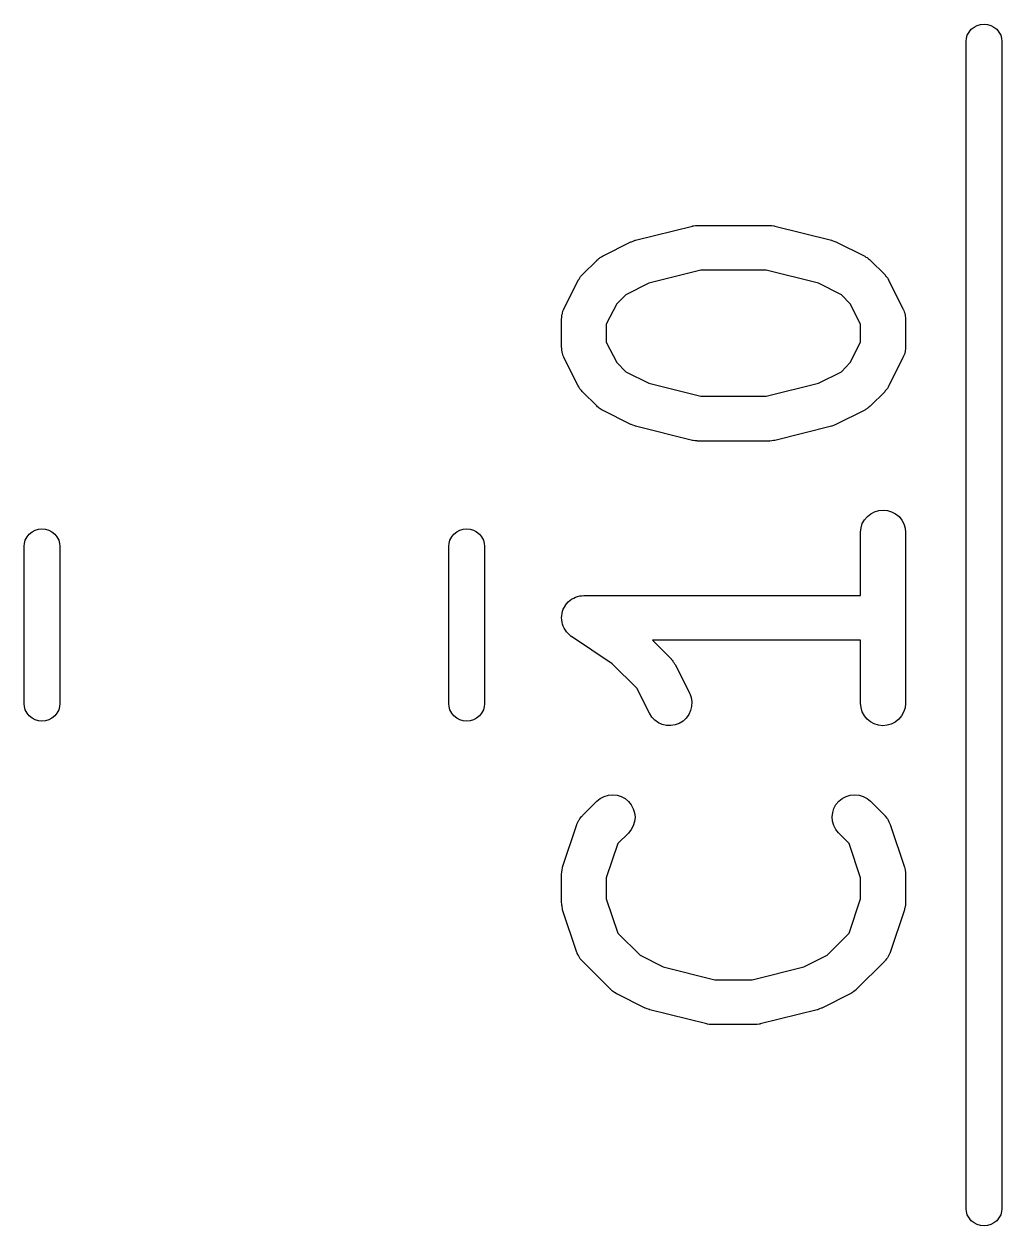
# Model space of a CAD drawing. Extents: x 50 to 150, y -150 to -50.
# Drawn here: x 121.23 to 124.5, y -68.51 to -64.49 of the extents above; entities that cross this region are included whole.
import ezdxf

# ---------------------------------------------------------------- set-up
doc = ezdxf.new("R2010")
doc.units = 0
doc.layers.add('BLACK', color=7, linetype='CONTINUOUS')

msp = doc.modelspace()

# ---------------------------------------------------------------- linework, layer by layer
at = {"layer": 'BLACK', "linetype": 'CONTINUOUS'}
for p, q in [((124.428, -64.4909), (124.44, -64.4897)), ((124.44, -64.4897), (124.452, -64.4909)), ((124.381, -64.5382), (124.384, -64.5269)), ((124.384, -64.5269), (124.39, -64.5165)), ((124.39, -64.5165), (124.397, -64.5074)), ((124.397, -64.5074), (124.407, -64.4999)), ((124.407, -64.4999), (124.417, -64.4943)), ((124.417, -64.4943), (124.428, -64.4909)), ((124.452, -64.4909), (124.463, -64.4943)), ((124.463, -64.4943), (124.473, -64.4999)), ((124.473, -64.4999), (124.483, -64.5074)), ((124.483, -64.5074), (124.49, -64.5165)), ((124.49, -64.5165), (124.496, -64.5269)), ((124.496, -64.5269), (124.499, -64.5382)), ((124.38, -64.5471), (124.381, -64.5382)), ((124.38, -66.4971), (124.38, -64.5471)), ((124.499, -64.5382), (124.5, -64.5471)), ((124.5, -64.5471), (124.5, -68.4529)), ((123.275, -65.213), (123.465, -65.1653)), ((123.465, -65.1653), (123.466, -65.1651)), ((123.466, -65.1651), (123.467, -65.1649)), ((123.467, -65.1649), (123.469, -65.1645)), ((123.469, -65.1645), (123.475, -65.1639)), ((123.475, -65.1639), (123.481, -65.1631)), ((123.481, -65.1631), (123.482, -65.1632)), ((123.482, -65.1632), (123.483, -65.1631)), ((123.483, -65.1631), (123.721, -65.1631)), ((123.721, -65.1631), (123.722, -65.1631)), ((123.722, -65.1631), (123.724, -65.1633)), ((123.724, -65.1633), (123.725, -65.1632)), ((123.725, -65.1632), (123.731, -65.1641)), ((123.731, -65.1641), (123.737, -65.1647)), ((123.737, -65.1647), (123.738, -65.1651)), ((123.738, -65.1651), (123.74, -65.1653)), ((123.74, -65.1653), (123.93, -65.213)), ((123.267, -65.2155), (123.274, -65.2131)), ((123.274, -65.2131), (123.275, -65.213)), ((123.274, -65.2131), (123.274, -65.2131)), ((123.93, -65.213), (123.931, -65.2132)), ((123.931, -65.2132), (123.931, -65.2133)), ((123.931, -65.2133), (123.932, -65.2134)), ((123.932, -65.2134), (123.938, -65.2159)), ((123.164, -65.2663), (123.259, -65.2186)), ((123.259, -65.2186), (123.26, -65.2182)), ((123.26, -65.2182), (123.261, -65.218)), ((123.261, -65.2179), (123.267, -65.2155)), ((123.261, -65.218), (123.261, -65.2179)), ((123.938, -65.2159), (123.945, -65.2183)), ((123.945, -65.2183), (123.945, -65.2185)), ((123.945, -65.2185), (123.945, -65.2186)), ((123.945, -65.2186), (124.041, -65.2663)), ((123.097, -65.3279), (123.145, -65.2803)), ((123.145, -65.2796), (123.149, -65.2769)), ((123.145, -65.2803), (123.145, -65.2796)), ((123.149, -65.2769), (123.152, -65.274)), ((123.152, -65.274), (123.154, -65.2724)), ((123.154, -65.2724), (123.157, -65.2704)), ((123.157, -65.2704), (123.161, -65.2685)), ((123.161, -65.2685), (123.164, -65.2663)), ((124.041, -65.2663), (124.042, -65.2667)), ((124.042, -65.2667), (124.045, -65.269)), ((124.045, -65.269), (124.049, -65.271)), ((124.049, -65.271), (124.051, -65.273)), ((124.051, -65.273), (124.054, -65.2747)), ((124.054, -65.2747), (124.057, -65.2776)), ((124.057, -65.2776), (124.06, -65.2803)), ((124.06, -65.2803), (124.108, -65.3279)), ((123.09, -65.3368), (123.091, -65.3342)), ((123.091, -65.3342), (123.094, -65.3312)), ((123.094, -65.3312), (123.097, -65.3279)), ((123.493, -65.3131), (123.319, -65.3565)), ((123.712, -65.3131), (123.493, -65.3131)), ((123.886, -65.3565), (123.712, -65.3131)), ((124.108, -65.3279), (124.109, -65.3287)), ((124.109, -65.3287), (124.111, -65.332)), ((124.111, -65.332), (124.114, -65.335)), ((123.035, -65.4426), (123.083, -65.3474)), ((123.083, -65.3465), (123.086, -65.3429)), ((123.083, -65.3474), (123.083, -65.3465)), ((123.086, -65.3429), (123.088, -65.3392)), ((123.088, -65.3392), (123.09, -65.3368)), ((123.319, -65.3565), (123.242, -65.395)), ((123.963, -65.395), (123.886, -65.3565)), ((124.114, -65.335), (124.116, -65.3377)), ((124.116, -65.3377), (124.118, -65.3401)), ((124.118, -65.3401), (124.12, -65.3438)), ((124.12, -65.3438), (124.122, -65.3474)), ((124.122, -65.3474), (124.169, -65.4426)), ((123.242, -65.395), (123.212, -65.4254)), ((123.993, -65.4254), (123.963, -65.395)), ((123.03, -65.4563), (123.032, -65.4515)), ((123.032, -65.4515), (123.033, -65.4466)), ((123.033, -65.4466), (123.035, -65.4447)), ((123.035, -65.4447), (123.035, -65.4426)), ((123.212, -65.4254), (123.177, -65.4939)), ((124.027, -65.4939), (123.993, -65.4254)), ((124.169, -65.4426), (124.17, -65.4436)), ((124.17, -65.4436), (124.171, -65.4457)), ((124.171, -65.4457), (124.172, -65.4476)), ((124.172, -65.4476), (124.173, -65.4525)), ((124.173, -65.4525), (124.175, -65.4573)), ((123.027, -65.4751), (123.028, -65.4729)), ((123.027, -65.4762), (123.027, -65.4751)), ((123.027, -65.5714), (123.027, -65.4762)), ((123.028, -65.4657), (123.029, -65.4606)), ((123.028, -65.4707), (123.028, -65.4657)), ((123.028, -65.4729), (123.028, -65.4707)), ((123.029, -65.4606), (123.03, -65.4585)), ((123.03, -65.4585), (123.03, -65.4563)), ((123.177, -65.4939), (123.177, -65.5537)), ((124.027, -65.5537), (124.027, -65.4939)), ((124.175, -65.4573), (124.175, -65.4595)), ((124.175, -65.4595), (124.176, -65.4616)), ((124.176, -65.4616), (124.176, -65.4667)), ((124.176, -65.4667), (124.177, -65.4718)), ((124.177, -65.4718), (124.177, -65.474)), ((124.177, -65.474), (124.177, -65.4762)), ((124.177, -65.4762), (124.177, -65.5714)), ((123.028, -65.5736), (123.027, -65.5714)), ((123.028, -65.5758), (123.028, -65.5736)), ((123.028, -65.5809), (123.028, -65.5758)), ((123.177, -65.5537), (123.212, -65.6222)), ((123.993, -65.6222), (124.027, -65.5537)), ((124.177, -65.5714), (124.177, -65.5725)), ((124.177, -65.5725), (124.177, -65.5747)), ((124.177, -65.5747), (124.177, -65.5769)), ((123.029, -65.586), (123.028, -65.5809)), ((123.029, -65.5881), (123.029, -65.586)), ((123.03, -65.5903), (123.029, -65.5881)), ((123.032, -65.5951), (123.03, -65.5903)), ((123.033, -65.6), (123.032, -65.5951)), ((123.034, -65.602), (123.033, -65.6)), ((123.035, -65.604), (123.034, -65.602)), ((123.035, -65.605), (123.035, -65.604)), ((123.083, -65.7002), (123.035, -65.605)), ((124.169, -65.605), (124.122, -65.7002)), ((124.17, -65.6029), (124.169, -65.605)), ((124.171, -65.601), (124.17, -65.6029)), ((124.173, -65.5961), (124.171, -65.601)), ((124.175, -65.5913), (124.173, -65.5961)), ((124.176, -65.587), (124.175, -65.5891)), ((124.175, -65.5891), (124.175, -65.5913)), ((124.177, -65.5769), (124.176, -65.5819)), ((124.176, -65.5819), (124.176, -65.587)), ((123.212, -65.6222), (123.242, -65.6526)), ((123.242, -65.6526), (123.319, -65.6911)), ((123.886, -65.6911), (123.963, -65.6526)), ((123.963, -65.6526), (123.993, -65.6222)), ((123.319, -65.6911), (123.493, -65.7345)), ((123.712, -65.7345), (123.886, -65.6911)), ((123.085, -65.7038), (123.083, -65.7002)), ((123.087, -65.7075), (123.085, -65.7038)), ((123.089, -65.71), (123.087, -65.7075)), ((123.091, -65.7126), (123.089, -65.71)), ((123.094, -65.7157), (123.091, -65.7126)), ((123.096, -65.719), (123.094, -65.7157)), ((123.097, -65.7197), (123.096, -65.719)), ((123.145, -65.7673), (123.097, -65.7197)), ((123.493, -65.7345), (123.712, -65.7345)), ((124.108, -65.7197), (124.06, -65.7673)), ((124.11, -65.7164), (124.108, -65.7197)), ((124.113, -65.7134), (124.11, -65.7164)), ((124.115, -65.7108), (124.113, -65.7134)), ((124.117, -65.7084), (124.115, -65.7108)), ((124.119, -65.7047), (124.117, -65.7084)), ((124.121, -65.7011), (124.119, -65.7047)), ((124.122, -65.7002), (124.121, -65.7011)), ((123.148, -65.77), (123.145, -65.7673)), ((123.151, -65.7729), (123.148, -65.77)), ((123.153, -65.7746), (123.151, -65.7729)), ((123.156, -65.7766), (123.153, -65.7746)), ((123.16, -65.7786), (123.156, -65.7766)), ((124.05, -65.7752), (124.048, -65.7772)), ((124.053, -65.7736), (124.05, -65.7752)), ((124.056, -65.7707), (124.053, -65.7736)), ((124.059, -65.7681), (124.056, -65.7707)), ((124.06, -65.7673), (124.059, -65.7681)), ((123.163, -65.7809), (123.16, -65.7786)), ((123.164, -65.7814), (123.163, -65.7809)), ((123.259, -65.829), (123.164, -65.7814)), ((124.041, -65.7814), (123.945, -65.829)), ((124.044, -65.7791), (124.041, -65.7814)), ((124.048, -65.7772), (124.044, -65.7791)), ((123.26, -65.8291), (123.259, -65.829)), ((123.26, -65.8293), (123.26, -65.8291)), ((123.266, -65.8317), (123.26, -65.8293)), ((123.273, -65.8342), (123.266, -65.8317)), ((123.273, -65.8343), (123.273, -65.8342)), ((123.274, -65.8344), (123.273, -65.8343)), ((123.275, -65.8347), (123.274, -65.8344)), ((123.465, -65.8823), (123.275, -65.8347)), ((123.93, -65.8347), (123.74, -65.8823)), ((123.931, -65.8345), (123.93, -65.8345)), ((123.93, -65.8345), (123.93, -65.8347)), ((123.937, -65.8321), (123.931, -65.8345)), ((123.944, -65.8297), (123.937, -65.8321)), ((123.945, -65.8294), (123.944, -65.8296)), ((123.944, -65.8296), (123.944, -65.8297)), ((123.945, -65.829), (123.945, -65.8294)), ((123.466, -65.8825), (123.465, -65.8823)), ((123.468, -65.8829), (123.466, -65.8825)), ((123.474, -65.8835), (123.468, -65.8829)), ((123.48, -65.8844), (123.474, -65.8835)), ((123.481, -65.8844), (123.48, -65.8844)), ((123.482, -65.8845), (123.481, -65.8844)), ((123.483, -65.8845), (123.482, -65.8845)), ((123.721, -65.8845), (123.483, -65.8845)), ((123.723, -65.8844), (123.721, -65.8845)), ((123.724, -65.8845), (123.723, -65.8844)), ((123.73, -65.8837), (123.724, -65.8845)), ((123.736, -65.8831), (123.73, -65.8837)), ((123.737, -65.8827), (123.736, -65.8831)), ((123.739, -65.8825), (123.737, -65.8827)), ((123.74, -65.8823), (123.739, -65.8825)), ((124.04, -66.1481), (124.05, -66.1369)), ((124.05, -66.1369), (124.061, -66.1277)), ((124.061, -66.1277), (124.074, -66.1209)), ((124.074, -66.1209), (124.088, -66.1168)), ((124.088, -66.1168), (124.103, -66.1155)), ((124.103, -66.1155), (124.117, -66.117)), ((124.117, -66.117), (124.131, -66.1213)), ((124.131, -66.1213), (124.144, -66.1283)), ((124.144, -66.1283), (124.156, -66.1376)), ((124.156, -66.1376), (124.165, -66.149)), ((121.278, -66.1796), (121.29, -66.1785)), ((121.29, -66.1785), (121.302, -66.1796)), ((122.698, -66.1796), (122.71, -66.1785)), ((122.71, -66.1785), (122.722, -66.1796)), ((124.027, -66.1894), (124.029, -66.1749)), ((124.029, -66.1749), (124.033, -66.1609)), ((124.033, -66.1609), (124.04, -66.1481)), ((124.165, -66.149), (124.172, -66.1619)), ((124.172, -66.1619), (124.176, -66.1759)), ((124.176, -66.1759), (124.177, -66.1905)), ((121.231, -66.227), (121.234, -66.2157)), ((121.234, -66.2157), (121.24, -66.2053)), ((121.24, -66.2053), (121.247, -66.1961)), ((121.247, -66.1961), (121.257, -66.1886)), ((121.257, -66.1886), (121.267, -66.183)), ((121.267, -66.183), (121.278, -66.1796)), ((121.302, -66.1796), (121.313, -66.183)), ((121.313, -66.183), (121.323, -66.1886)), ((121.323, -66.1886), (121.333, -66.1961)), ((121.333, -66.1961), (121.34, -66.2053)), ((121.34, -66.2053), (121.346, -66.2157)), ((121.346, -66.2157), (121.349, -66.227)), ((122.651, -66.227), (122.654, -66.2157)), ((122.654, -66.2157), (122.66, -66.2053)), ((122.66, -66.2053), (122.667, -66.1961)), ((122.667, -66.1961), (122.677, -66.1886)), ((122.677, -66.1886), (122.687, -66.183)), ((122.687, -66.183), (122.698, -66.1796)), ((122.722, -66.1796), (122.733, -66.183)), ((122.733, -66.183), (122.743, -66.1886)), ((122.743, -66.1886), (122.753, -66.1961)), ((122.753, -66.1961), (122.76, -66.2053)), ((122.76, -66.2053), (122.766, -66.2157)), ((122.766, -66.2157), (122.769, -66.227)), ((124.027, -66.1905), (124.027, -66.1894)), ((124.027, -66.4012), (124.027, -66.1905)), ((124.177, -66.1905), (124.177, -66.7619)), ((121.23, -66.2358), (121.231, -66.227)), ((121.23, -66.7642), (121.23, -66.2358)), ((121.349, -66.227), (121.35, -66.2358)), ((121.35, -66.2358), (121.35, -66.7642)), ((122.65, -66.2358), (122.651, -66.227)), ((122.65, -66.7642), (122.65, -66.2358)), ((122.769, -66.227), (122.77, -66.2358)), ((122.77, -66.2358), (122.77, -66.7642)), ((123.05, -66.4229), (123.055, -66.4182)), ((123.055, -66.4182), (123.061, -66.4137)), ((123.061, -66.4137), (123.068, -66.4102)), ((123.061, -66.4137), (123.061, -66.4137)), ((123.061, -66.4137), (123.061, -66.4137)), ((123.068, -66.4102), (123.074, -66.4068)), ((123.074, -66.4068), (123.081, -66.4048)), ((123.074, -66.4068), (123.074, -66.4068)), ((123.074, -66.4068), (123.074, -66.4068)), ((123.081, -66.4048), (123.088, -66.4026)), ((123.088, -66.4026), (123.095, -66.4019)), ((123.088, -66.4026), (123.088, -66.4026)), ((123.088, -66.4026), (123.088, -66.4026)), ((123.095, -66.4019), (123.102, -66.4012)), ((123.102, -66.4012), (124.027, -66.4012)), ((123.029, -66.461), (123.031, -66.4539)), ((123.031, -66.4539), (123.033, -66.4471)), ((123.033, -66.447), (123.037, -66.4404)), ((123.033, -66.4471), (123.033, -66.447)), ((123.033, -66.4471), (123.033, -66.4471)), ((123.037, -66.4404), (123.04, -66.4343)), ((123.04, -66.4342), (123.045, -66.4286)), ((123.04, -66.4343), (123.04, -66.4342)), ((123.04, -66.4342), (123.04, -66.4342)), ((123.045, -66.4286), (123.05, -66.423)), ((123.05, -66.423), (123.05, -66.4229)), ((123.05, -66.4229), (123.05, -66.4229)), ((123.027, -66.4755), (123.028, -66.4684)), ((123.027, -66.4756), (123.027, -66.4755)), ((123.027, -66.4757), (123.027, -66.4756)), ((123.028, -66.4832), (123.027, -66.4757)), ((123.028, -66.4684), (123.029, -66.4611)), ((123.029, -66.4901), (123.028, -66.4832)), ((123.029, -66.4611), (123.029, -66.461)), ((123.029, -66.4611), (123.029, -66.4611)), ((123.029, -66.4902), (123.029, -66.4901)), ((123.031, -66.4971), (123.029, -66.4902)), ((123.029, -66.4902), (123.029, -66.4902)), ((123.033, -66.5042), (123.031, -66.4971)), ((124.38, -68.4529), (124.38, -66.4971)), ((124.38, -66.4971), (124.38, -66.4971)), ((123.033, -66.5043), (123.033, -66.5042)), ((123.033, -66.5042), (123.033, -66.5042)), ((123.036, -66.5105), (123.033, -66.5043)), ((123.04, -66.5172), (123.036, -66.5105)), ((123.04, -66.5173), (123.04, -66.5172)), ((123.04, -66.5172), (123.04, -66.5172)), ((123.044, -66.5229), (123.04, -66.5173)), ((123.049, -66.5286), (123.044, -66.5229)), ((123.049, -66.5287), (123.049, -66.5286)), ((123.049, -66.5286), (123.049, -66.5286)), ((123.054, -66.5334), (123.049, -66.5287)), ((123.06, -66.538), (123.054, -66.5334)), ((123.06, -66.5381), (123.06, -66.538)), ((123.061, -66.5386), (123.06, -66.5381)), ((123.06, -66.5381), (123.06, -66.5381)), ((123.06, -66.5381), (123.06, -66.5381)), ((123.197, -66.6297), (123.061, -66.5386)), ((124.027, -66.5512), (123.331, -66.5512)), ((123.331, -66.5512), (123.394, -66.6136)), ((124.027, -66.7619), (124.027, -66.5512)), ((123.394, -66.6136), (123.394, -66.6144)), ((123.394, -66.6144), (123.397, -66.6177)), ((123.397, -66.6177), (123.4, -66.6207)), ((123.4, -66.6207), (123.401, -66.6234)), ((123.279, -66.7111), (123.197, -66.6297)), ((123.401, -66.6234), (123.403, -66.6258)), ((123.403, -66.6258), (123.405, -66.6296)), ((123.405, -66.6296), (123.408, -66.6331)), ((123.408, -66.6331), (123.455, -66.7284)), ((123.321, -66.7954), (123.279, -66.7111)), ((123.455, -66.7284), (123.456, -66.7293)), ((123.456, -66.7293), (123.461, -66.743)), ((121.231, -66.773), (121.23, -66.7642)), ((121.234, -66.7843), (121.231, -66.773)), ((121.349, -66.773), (121.346, -66.7843)), ((121.35, -66.7642), (121.349, -66.773)), ((122.651, -66.773), (122.65, -66.7642)), ((122.654, -66.7843), (122.651, -66.773)), ((122.769, -66.773), (122.766, -66.7843)), ((122.77, -66.7642), (122.769, -66.773)), ((123.462, -66.7721), (123.459, -66.7864)), ((123.461, -66.743), (123.463, -66.7575)), ((123.463, -66.7575), (123.462, -66.7721)), ((124.029, -66.7765), (124.027, -66.7619)), ((124.033, -66.7905), (124.029, -66.7765)), ((124.176, -66.7775), (124.171, -66.7914)), ((124.177, -66.763), (124.176, -66.7775)), ((124.177, -66.7619), (124.177, -66.763)), ((121.24, -66.7947), (121.234, -66.7843)), ((121.247, -66.8039), (121.24, -66.7947)), ((121.257, -66.8114), (121.247, -66.8039)), ((121.267, -66.817), (121.257, -66.8114)), ((121.278, -66.8204), (121.267, -66.817)), ((121.29, -66.8215), (121.278, -66.8204)), ((121.302, -66.8204), (121.29, -66.8215)), ((121.313, -66.817), (121.302, -66.8204)), ((121.323, -66.8114), (121.313, -66.817)), ((121.333, -66.8039), (121.323, -66.8114)), ((121.34, -66.7947), (121.333, -66.8039)), ((121.346, -66.7843), (121.34, -66.7947)), ((122.66, -66.7947), (122.654, -66.7843)), ((122.667, -66.8039), (122.66, -66.7947)), ((122.677, -66.8114), (122.667, -66.8039)), ((122.687, -66.817), (122.677, -66.8114)), ((122.698, -66.8204), (122.687, -66.817)), ((122.71, -66.8215), (122.698, -66.8204)), ((122.722, -66.8204), (122.71, -66.8215)), ((122.733, -66.817), (122.722, -66.8204)), ((122.743, -66.8114), (122.733, -66.817)), ((122.753, -66.8039), (122.743, -66.8114)), ((122.76, -66.7947), (122.753, -66.8039)), ((122.766, -66.7843), (122.76, -66.7947)), ((123.329, -66.8078), (123.321, -66.7954)), ((123.339, -66.8185), (123.329, -66.8078)), ((123.351, -66.827), (123.339, -66.8185)), ((123.434, -66.8215), (123.421, -66.8292)), ((123.444, -66.8115), (123.434, -66.8215)), ((123.453, -66.7997), (123.444, -66.8115)), ((123.459, -66.7864), (123.453, -66.7997)), ((124.04, -66.8034), (124.033, -66.7905)), ((124.049, -66.8148), (124.04, -66.8034)), ((124.06, -66.8241), (124.049, -66.8148)), ((124.155, -66.8155), (124.143, -66.8247)), ((124.164, -66.8043), (124.155, -66.8155)), ((124.171, -66.7914), (124.164, -66.8043)), ((123.364, -66.833), (123.351, -66.827)), ((123.378, -66.8363), (123.364, -66.833)), ((123.393, -66.8367), (123.378, -66.8363)), ((123.407, -66.8344), (123.393, -66.8367)), ((123.421, -66.8292), (123.407, -66.8344)), ((124.073, -66.831), (124.06, -66.8241)), ((124.087, -66.8354), (124.073, -66.831)), ((124.102, -66.8369), (124.087, -66.8354)), ((124.116, -66.8356), (124.102, -66.8369)), ((124.13, -66.8314), (124.116, -66.8356)), ((124.143, -66.8247), (124.13, -66.8314)), ((123.097, -67.1374), (123.145, -67.0898)), ((123.145, -67.0891), (123.157, -67.08)), ((123.145, -67.0898), (123.145, -67.0891)), ((123.157, -67.08), (123.17, -67.0732)), ((123.17, -67.0732), (123.184, -67.0691)), ((123.184, -67.0691), (123.198, -67.0679)), ((123.198, -67.0679), (123.213, -67.0694)), ((123.213, -67.0694), (123.227, -67.0738)), ((123.227, -67.0738), (123.24, -67.0808)), ((123.24, -67.0808), (123.251, -67.0902)), ((123.251, -67.0902), (123.26, -67.1016)), ((123.26, -67.1016), (123.267, -67.1145)), ((123.938, -67.1136), (123.945, -67.1007)), ((123.945, -67.1007), (123.954, -67.0895)), ((123.954, -67.0895), (123.966, -67.0802)), ((123.966, -67.0802), (123.979, -67.0734)), ((123.979, -67.0734), (123.993, -67.0692)), ((123.993, -67.0692), (124.007, -67.0679)), ((124.007, -67.0679), (124.022, -67.0693)), ((124.022, -67.0693), (124.036, -67.0736)), ((124.036, -67.0736), (124.049, -67.0805)), ((124.049, -67.0805), (124.06, -67.0898)), ((124.06, -67.0898), (124.108, -67.1374)), ((123.091, -67.1448), (123.094, -67.1406)), ((123.094, -67.1406), (123.096, -67.1391)), ((123.096, -67.1391), (123.097, -67.1374)), ((123.267, -67.1145), (123.271, -67.1285)), ((123.271, -67.1285), (123.273, -67.1431)), ((123.273, -67.1431), (123.271, -67.1577)), ((123.932, -67.1421), (123.934, -67.1275)), ((123.933, -67.1567), (123.932, -67.1421)), ((123.934, -67.1275), (123.938, -67.1136)), ((124.108, -67.1374), (124.109, -67.1382)), ((124.109, -67.1382), (124.11, -67.1399)), ((124.11, -67.1399), (124.112, -67.1414)), ((124.112, -67.1414), (124.114, -67.1456)), ((123.031, -67.3096), (123.079, -67.1668)), ((123.079, -67.1658), (123.08, -67.1638)), ((123.079, -67.1668), (123.079, -67.1658)), ((123.08, -67.1638), (123.081, -67.1617)), ((123.081, -67.1617), (123.083, -67.1571)), ((123.083, -67.1571), (123.085, -67.1525)), ((123.085, -67.1525), (123.087, -67.1507)), ((123.087, -67.1507), (123.088, -67.1488)), ((123.088, -67.1488), (123.091, -67.1448)), ((123.267, -67.1717), (123.26, -67.1846)), ((123.271, -67.1577), (123.267, -67.1717)), ((123.938, -67.1707), (123.933, -67.1567)), ((123.944, -67.1837), (123.938, -67.1707)), ((123.953, -67.1951), (123.944, -67.1837)), ((124.114, -67.1456), (124.118, -67.1496)), ((124.118, -67.1496), (124.119, -67.1516)), ((124.119, -67.1516), (124.12, -67.1534)), ((124.12, -67.1534), (124.122, -67.1581)), ((124.122, -67.1581), (124.124, -67.1626)), ((124.124, -67.1626), (124.125, -67.1647)), ((124.125, -67.1647), (124.126, -67.1668)), ((124.126, -67.1668), (124.174, -67.3096)), ((123.251, -67.1959), (123.216, -67.231)), ((123.26, -67.1846), (123.251, -67.1959)), ((123.954, -67.1959), (123.953, -67.1951)), ((123.989, -67.231), (123.954, -67.1959)), ((123.216, -67.231), (123.177, -67.3455)), ((124.027, -67.3455), (123.989, -67.231)), ((123.027, -67.3323), (123.028, -67.3281)), ((123.027, -67.3333), (123.027, -67.3323)), ((123.027, -67.4286), (123.027, -67.3333)), ((123.028, -67.3239), (123.029, -67.3208)), ((123.028, -67.3281), (123.028, -67.3239)), ((123.029, -67.3177), (123.03, -67.3137)), ((123.029, -67.3208), (123.029, -67.3177)), ((123.03, -67.3137), (123.031, -67.3096)), ((124.174, -67.3096), (124.174, -67.3106)), ((124.174, -67.3106), (124.175, -67.3147)), ((124.175, -67.3147), (124.176, -67.3188)), ((124.176, -67.3188), (124.176, -67.3219)), ((124.176, -67.3219), (124.177, -67.3249)), ((124.177, -67.3249), (124.177, -67.3291)), ((124.177, -67.3291), (124.177, -67.3333)), ((124.177, -67.3333), (124.177, -67.4286)), ((123.177, -67.3455), (123.177, -67.4164)), ((124.027, -67.4164), (124.027, -67.3455)), ((123.177, -67.4164), (123.216, -67.5309)), ((123.989, -67.5309), (124.027, -67.4164)), ((123.028, -67.4328), (123.027, -67.4286)), ((123.028, -67.437), (123.028, -67.4328)), ((123.029, -67.44), (123.028, -67.437)), ((123.029, -67.4431), (123.029, -67.44)), ((123.03, -67.4472), (123.029, -67.4431)), ((123.031, -67.4513), (123.03, -67.4472)), ((123.031, -67.4523), (123.031, -67.4513)), ((123.079, -67.5951), (123.031, -67.4523)), ((124.174, -67.4523), (124.126, -67.5951)), ((124.176, -67.4442), (124.174, -67.4482)), ((124.174, -67.4482), (124.174, -67.4523)), ((124.177, -67.438), (124.176, -67.4411)), ((124.176, -67.4411), (124.176, -67.4442)), ((124.177, -67.4286), (124.177, -67.4296)), ((124.177, -67.4296), (124.177, -67.4338)), ((124.177, -67.4338), (124.177, -67.438)), ((123.216, -67.5309), (123.29, -67.605)), ((123.915, -67.605), (123.989, -67.5309)), ((123.08, -67.5972), (123.079, -67.5951)), ((123.08, -67.5993), (123.08, -67.5972)), ((123.083, -67.6038), (123.08, -67.5993)), ((123.085, -67.6085), (123.083, -67.6038)), ((123.086, -67.6103), (123.085, -67.6085)), ((123.087, -67.6123), (123.086, -67.6103)), ((123.09, -67.6163), (123.087, -67.6123)), ((123.093, -67.6205), (123.09, -67.6163)), ((123.095, -67.622), (123.093, -67.6205)), ((123.096, -67.6237), (123.095, -67.622)), ((123.097, -67.6245), (123.096, -67.6237)), ((123.192, -67.7197), (123.097, -67.6245)), ((123.29, -67.605), (123.367, -67.6435)), ((123.838, -67.6435), (123.915, -67.605)), ((124.108, -67.6245), (124.013, -67.7197)), ((124.109, -67.6228), (124.108, -67.6245)), ((124.111, -67.6213), (124.109, -67.6228)), ((124.114, -67.6171), (124.111, -67.6213)), ((124.117, -67.6131), (124.114, -67.6171)), ((124.118, -67.6112), (124.117, -67.6131)), ((124.119, -67.6094), (124.118, -67.6112)), ((124.122, -67.6048), (124.119, -67.6094)), ((124.124, -67.6003), (124.122, -67.6048)), ((124.125, -67.5981), (124.124, -67.6003)), ((124.126, -67.5961), (124.125, -67.5981)), ((124.126, -67.5951), (124.126, -67.5961)), ((123.367, -67.6435), (123.54, -67.6869)), ((123.665, -67.6869), (123.838, -67.6435)), ((123.54, -67.6869), (123.665, -67.6869)), ((123.195, -67.7224), (123.192, -67.7197)), ((123.198, -67.7253), (123.195, -67.7224)), ((123.201, -67.727), (123.198, -67.7253)), ((123.204, -67.729), (123.201, -67.727)), ((123.207, -67.731), (123.204, -67.729)), ((123.211, -67.7333), (123.207, -67.731)), ((123.212, -67.7337), (123.211, -67.7333)), ((123.307, -67.7814), (123.212, -67.7337)), ((123.993, -67.7337), (123.898, -67.7814)), ((123.997, -67.7315), (123.993, -67.7337)), ((124, -67.7296), (123.997, -67.7315)), ((124.003, -67.7276), (124, -67.7296)), ((124.005, -67.726), (124.003, -67.7276)), ((124.009, -67.7231), (124.005, -67.726)), ((124.012, -67.7204), (124.009, -67.7231)), ((124.013, -67.7197), (124.012, -67.7204)), ((123.307, -67.7815), (123.307, -67.7814)), ((123.308, -67.7817), (123.307, -67.7815)), ((123.314, -67.7841), (123.308, -67.7817)), ((123.321, -67.7866), (123.314, -67.7841)), ((123.321, -67.7867), (123.321, -67.7866)), ((123.321, -67.7868), (123.321, -67.7867)), ((123.322, -67.787), (123.321, -67.7868)), ((123.513, -67.8347), (123.322, -67.787)), ((123.882, -67.787), (123.692, -67.8347)), ((123.883, -67.7869), (123.882, -67.787)), ((123.89, -67.7845), (123.883, -67.7869)), ((123.883, -67.7869), (123.883, -67.7869)), ((123.896, -67.7821), (123.89, -67.7845)), ((123.897, -67.7819), (123.896, -67.7821)), ((123.898, -67.7814), (123.897, -67.7818)), ((123.897, -67.7818), (123.897, -67.7819)), ((123.514, -67.8349), (123.513, -67.8347)), ((123.515, -67.8353), (123.514, -67.8349)), ((123.521, -67.8359), (123.515, -67.8353)), ((123.527, -67.8368), (123.521, -67.8359)), ((123.529, -67.8367), (123.527, -67.8368)), ((123.53, -67.8369), (123.529, -67.8367)), ((123.531, -67.8369), (123.53, -67.8369)), ((123.674, -67.8369), (123.531, -67.8369)), ((123.675, -67.8368), (123.674, -67.8369)), ((123.676, -67.8369), (123.675, -67.8368)), ((123.682, -67.8361), (123.676, -67.8369)), ((123.688, -67.8355), (123.682, -67.8361)), ((123.69, -67.8351), (123.688, -67.8355)), ((123.691, -67.8349), (123.69, -67.8351)), ((123.692, -67.8347), (123.691, -67.8349)), ((124.381, -68.4618), (124.38, -68.4529)), ((124.384, -68.4731), (124.381, -68.4618)), ((124.499, -68.4618), (124.496, -68.4731)), ((124.5, -68.4529), (124.499, -68.4618)), ((124.39, -68.4835), (124.384, -68.4731)), ((124.397, -68.4926), (124.39, -68.4835)), ((124.407, -68.5001), (124.397, -68.4926)), ((124.417, -68.5057), (124.407, -68.5001)), ((124.428, -68.5091), (124.417, -68.5057)), ((124.44, -68.5103), (124.428, -68.5091)), ((124.452, -68.5091), (124.44, -68.5103)), ((124.463, -68.5057), (124.452, -68.5091)), ((124.473, -68.5001), (124.463, -68.5057)), ((124.483, -68.4926), (124.473, -68.5001)), ((124.49, -68.4835), (124.483, -68.4926)), ((124.496, -68.4731), (124.49, -68.4835))]:
    msp.add_line(p, q, dxfattribs=at)

doc.saveas('drawing.dxf')
